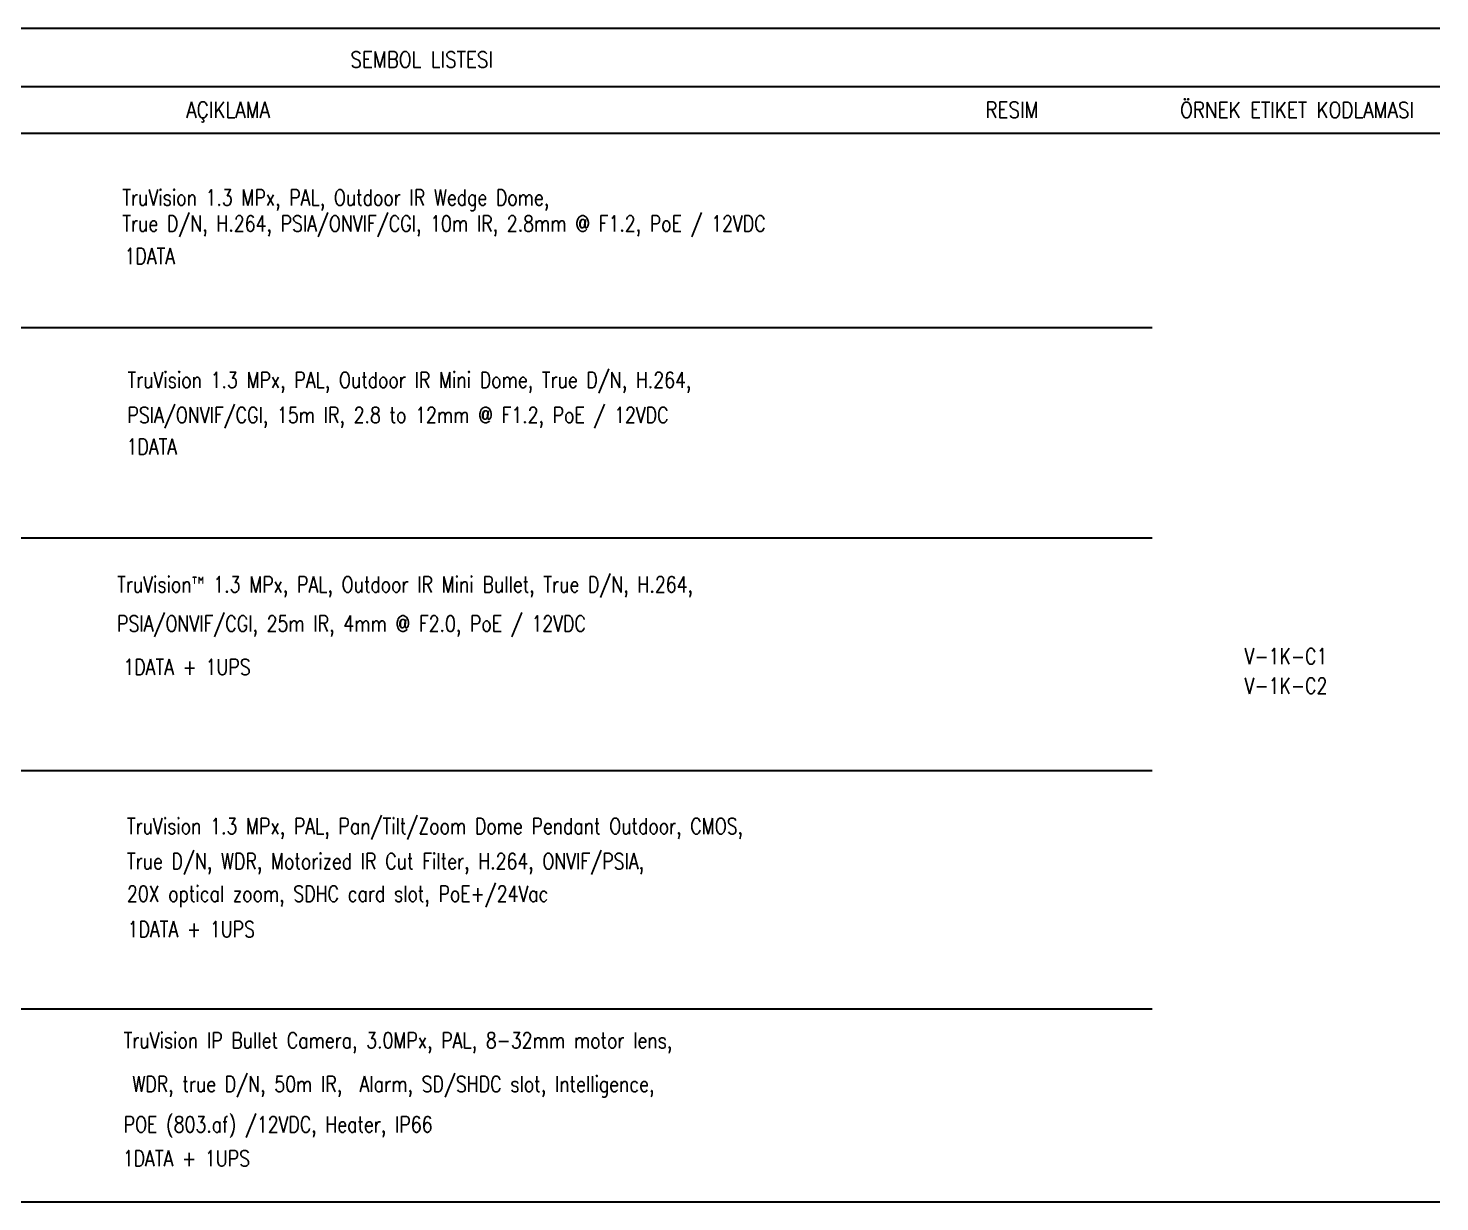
# Model space of a CAD drawing. Extents: x -2050 to 29725, y -1777 to 6820.
# Drawn here: x 882 to 2306, y 5631 to 6815 of the extents above; entities that cross this region are included whole.
import ezdxf
from ezdxf.enums import TextEntityAlignment as Align

# ---------------------------------------------------------------- set-up
doc = ezdxf.new("R2010")
doc.units = 0
doc.header["$LTSCALE"] = 25
doc.header["$MEASUREMENT"] = 0
doc.layers.add('E-YAZI', color=7, linetype='Continuous', lineweight=30)
doc.styles.add('E-YAZI', font='txttw.shx')

msp = doc.modelspace()

# ---------------------------------------------------------------- linework, layer by layer
at = {"layer": 'E-YAZI', "color": 4}
for p, q in [((106.07, 6815.07), (2306.01, 6815.07)), ((106.07, 6756.16), (2306.01, 6756.16)), ((106.07, 6709.27), (2306.01, 6709.27))]:
    msp.add_line(p, q, dxfattribs=at)
at = {"layer": 'E-YAZI', "color": 7, "linetype": 'Continuous'}
for p, q in [((106.07, 6709.27), (2016.01, 6709.27)), ((106.07, 6513.17), (2016.01, 6513.17)), ((106.07, 6301.04), (2016.01, 6301.04)), ((106.07, 6066.31), (2016.01, 6066.31)), ((106.07, 5826.13), (2016.01, 5826.13)), ((106.07, 5631.46), (2306.01, 5631.46))]:
    msp.add_line(p, q, dxfattribs=at)

# ---------------------------------------------------------------- texts
at = {"layer": 'E-YAZI', "color": 4, "style": 'E-YAZI', "width": 0.85}
for s, p in [('SEMBOL LISTESI', (1278.99, 6783.51)), ('AÇIKLAMA', (1083.64, 6732.77)), ('RESIM', (1874.4, 6732.77)), ('ÖRNEK ETIKET KODLAMASI', (2162.11, 6732.65))]:
    msp.add_text(s, height=16, dxfattribs=at).set_placement(p, align=Align.MIDDLE_CENTER)
at = {"layer": 'E-YAZI', "color": 3, "style": 'E-YAZI', "width": 0.8}
for s, p in [('TruVision 1.3 MPx, PAL, Outdoor IR Wedge Dome,', (976.98, 6636.25)), ('True D/N, H.264, PSIA/ONVIF/CGI, 10m IR, 2.8mm @ F1.2, PoE / 12VDC', (976.98, 6610.1)), ('1DATA', (979.15, 6577.26)), ('TruVision 1.3 MPx, PAL, Outdoor IR Mini Dome, True D/N, H.264, ', (982.13, 6452.33)), ('PSIA/ONVIF/CGI, 15m IR, 2.8 to 12mm @ F1.2, PoE / 12VDC', (982.13, 6416.96)), ('1DATA', (981.24, 6385.11)), ('TruVision™ 1.3 MPx, PAL, Outdoor IR Mini Bullet, True D/N, H.264, ', (971.7, 6246.12)), ('PSIA/ONVIF/CGI, 25m IR, 4mm @ F2.0, PoE / 12VDC', (971.7, 6206.61)), ('V-1K-C1', (2109.24, 6173.7)), ('1DATA + 1UPS', (978.02, 6162.81)), ('V-1K-C2', (2109.24, 6143.91)), ('TruVision 1.3 MPx, PAL, Pan/Tilt/Zoom Dome Pendant Outdoor, CMOS,', (981.61, 6002.33)), ('True D/N, WDR, Motorized IR Cut Filter, H.264, ONVIF/PSIA,', (981.61, 5966.91)), ('20X optical zoom, SDHC card slot, PoE+/24Vac', (981.61, 5934.07)), ('1DATA + 1UPS', (982.34, 5898.37)), ('TruVision IP Bullet Camera, 3.0MPx, PAL, 8-32mm motor lens, ', (978.3, 5786.22)), (' WDR, true D/N, 50m IR,  Alarm, SD/SHDC slot, Intelligence, ', (978.3, 5742.23)), ('POE (803.af) /12VDC, Heater, IP66 ', (978.3, 5701.48)), ('1DATA + 1UPS', (977.4, 5667.21))]:
    msp.add_text(s, height=16, dxfattribs=at).set_placement(p)

doc.saveas('drawing.dxf')
